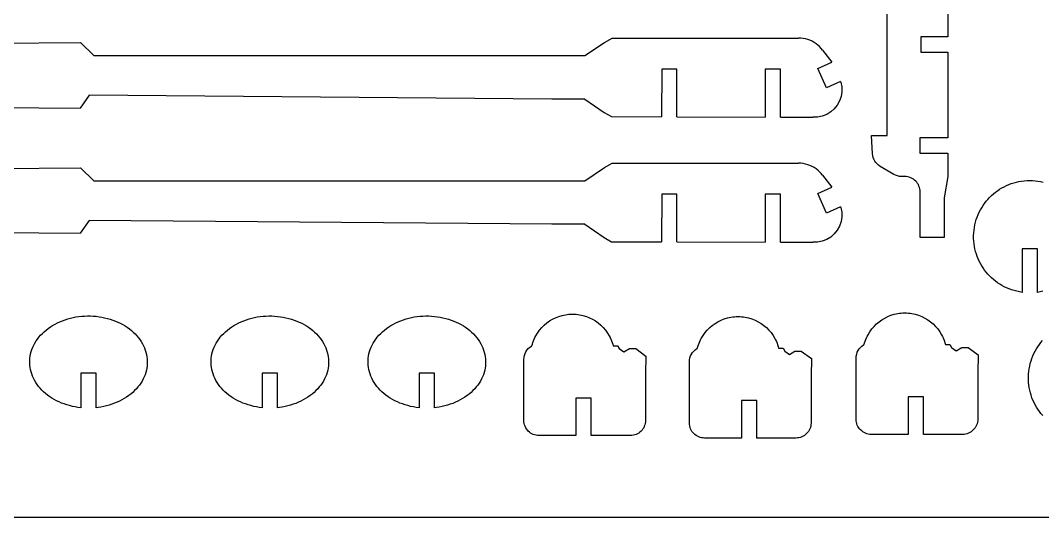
# Model space of a CAD drawing. Extents: x -322 to 322, y -250 to 250.
# Drawn here: x -185.6 to 24.3, y -249.5 to -147.5 of the extents above; entities that cross this region are included whole.
import ezdxf

# ---------------------------------------------------------------- set-up
doc = ezdxf.new("R2010")
doc.units = 0
doc.header["$MEASUREMENT"] = 0
doc.layers.get('0').update_dxf_attribs({"linetype": 'CONTINUOUS'})

msp = doc.modelspace()

# ---------------------------------------------------------------- linework, layer by layer
for p, q in [((-7.62, -171.06), (-7.62, -130.46)), ((4.83, -133.22), (4.83, -150.82)), ((-65.64, -151.96), (-64.13, -151.08)), ((-64.13, -151.08), (-25.81, -151.08)), ((-25.33, -151.1), (-25.81, -151.08)), ((-24.86, -151.15), (-25.33, -151.1)), ((-24.39, -151.24), (-24.86, -151.15)), ((4.83, -150.82), (-0.68, -150.82)), ((-0.68, -150.82), (-0.68, -153.96)), ((-217.27, -152.37), (-173.34, -152)), ((-170.54, -154.67), (-173.34, -152)), ((-69.68, -154.67), (-65.64, -151.96)), ((-23.93, -151.37), (-24.39, -151.24)), ((-23.48, -151.53), (-23.93, -151.37)), ((-23.04, -151.73), (-23.48, -151.53)), ((-22.62, -151.96), (-23.04, -151.73)), ((-22.22, -152.22), (-22.62, -151.96)), ((-21.85, -152.51), (-22.22, -152.22)), ((-21.49, -152.83), (-21.85, -152.51)), ((-21.16, -153.18), (-21.49, -152.83)), ((-20.86, -153.55), (-21.16, -153.18)), ((-170.54, -154.67), (-69.68, -154.67)), ((-20.86, -153.55), (-19, -156.01)), ((-0.68, -153.96), (4.83, -153.96)), ((4.83, -153.96), (4.83, -171.55)), ((-53.92, -157.43), (-53.94, -167.23)), ((-50.78, -157.44), (-53.92, -157.43)), ((-50.81, -167.23), (-50.78, -157.44)), ((-32.67, -157.46), (-32.67, -167.28)), ((-29.53, -157.46), (-32.67, -157.46)), ((-29.54, -167.29), (-29.53, -157.46)), ((-21.87, -157.32), (-19, -156.01)), ((-20.06, -161.3), (-21.87, -157.32)), ((-17.21, -160), (-20.06, -161.3)), ((-17.21, -160), (-17.15, -160.14)), ((-17.15, -160.14), (-16.95, -161.1)), ((-16.95, -161.1), (-16.93, -162.08)), ((-171.5, -162.81), (-173.38, -165.44)), ((-76.46, -163.58), (-171.5, -162.81)), ((-69.74, -163.6), (-76.46, -163.58)), ((-69.74, -163.6), (-65.71, -166.32)), ((-17.07, -163.04), (-17.38, -163.97)), ((-16.93, -162.08), (-17.07, -163.04)), ((-217.37, -165.08), (-173.38, -165.44)), ((-18.46, -165.58), (-19.19, -166.23)), ((-17.85, -164.82), (-18.46, -165.58)), ((-17.38, -163.97), (-17.85, -164.82)), ((-65.71, -166.32), (-64.2, -167.2)), ((-64.2, -167.2), (-53.94, -167.23)), ((-50.81, -167.23), (-32.67, -167.28)), ((-29.54, -167.29), (-22.87, -167.3)), ((-21.89, -167.28), (-22.87, -167.3)), ((-20.93, -167.09), (-21.89, -167.28)), ((-20.03, -166.74), (-20.93, -167.09)), ((-19.19, -166.23), (-20.03, -166.74)), ((-10.62, -174.82), (-10.82, -171.06)), ((-10.82, -171.06), (-7.62, -171.06)), ((-0.9, -171.55), (-0.9, -174.69)), ((4.83, -171.55), (-0.9, -171.55)), ((-10.58, -175.22), (-10.62, -174.82)), ((-10.48, -175.6), (-10.58, -175.22)), ((-10.35, -175.96), (-10.48, -175.6)), ((-10.17, -176.31), (-10.35, -175.96)), ((-9.95, -176.62), (-10.17, -176.31)), ((-0.9, -174.69), (4.83, -174.69)), ((4.83, -174.69), (4.83, -179.5)), ((-217.27, -178.06), (-173.34, -177.68)), ((-170.54, -180.35), (-173.34, -177.68)), ((-69.68, -180.35), (-65.64, -177.64)), ((-65.64, -177.64), (-64.13, -176.76)), ((-64.13, -176.76), (-25.81, -176.76)), ((-25.33, -176.78), (-25.81, -176.76)), ((-24.86, -176.84), (-25.33, -176.78)), ((-24.39, -176.93), (-24.86, -176.84)), ((-23.93, -177.06), (-24.39, -176.93)), ((-23.48, -177.22), (-23.93, -177.06)), ((-23.04, -177.42), (-23.48, -177.22)), ((-22.62, -177.64), (-23.04, -177.42)), ((-22.22, -177.91), (-22.62, -177.64)), ((-21.85, -178.2), (-22.22, -177.91)), ((-21.49, -178.52), (-21.85, -178.2)), ((-9.69, -176.91), (-9.95, -176.62)), ((-9.39, -177.17), (-9.69, -176.91)), ((-9.06, -177.4), (-9.39, -177.17)), ((-6.27, -179.05), (-9.06, -177.4)), ((-170.54, -180.35), (-69.68, -180.35)), ((-21.16, -178.86), (-21.49, -178.52)), ((-20.86, -179.23), (-21.16, -178.86)), ((-20.86, -179.23), (-19, -181.7)), ((-5.89, -179.24), (-6.27, -179.05)), ((-5.49, -179.38), (-5.89, -179.24)), ((-5.07, -179.47), (-5.49, -179.38)), ((-4.65, -179.5), (-5.07, -179.47)), ((-4, -179.5), (-4.65, -179.5)), ((-3.68, -179.51), (-4, -179.5)), ((-3.36, -179.56), (-3.68, -179.51)), ((-3.06, -179.64), (-3.36, -179.56)), ((-2.76, -179.75), (-3.06, -179.64)), ((-2.48, -179.88), (-2.76, -179.75)), ((-2.22, -180.04), (-2.48, -179.88)), ((-1.98, -180.22), (-2.22, -180.04)), ((-1.75, -180.43), (-1.98, -180.22)), ((-1.54, -180.66), (-1.75, -180.43)), ((4.83, -179.5), (4.1, -183.87)), ((18.94, -180.65), (19.47, -180.53)), ((19.47, -180.53), (20.01, -180.44)), ((20.01, -180.44), (20.56, -180.37)), ((20.56, -180.37), (21.12, -180.33)), ((21.12, -180.33), (21.69, -180.31)), ((21.69, -180.31), (22.25, -180.33)), ((22.25, -180.33), (22.81, -180.37)), ((22.81, -180.37), (23.36, -180.44)), ((23.36, -180.44), (23.91, -180.53)), ((23.91, -180.53), (24.44, -180.65)), ((-21.87, -183), (-19, -181.7)), ((-1.36, -180.9), (-1.54, -180.66)), ((-1.2, -181.16), (-1.36, -180.9)), ((-1.07, -181.44), (-1.2, -181.16)), ((-0.96, -181.73), (-1.07, -181.44)), ((-0.88, -182.04), (-0.96, -181.73)), ((-0.83, -182.36), (-0.88, -182.04)), ((-0.82, -182.68), (-0.83, -182.36)), ((14.62, -182.73), (15.05, -182.42)), ((15.05, -182.42), (15.49, -182.12)), ((15.49, -182.12), (15.95, -181.84)), ((15.95, -181.84), (16.42, -181.59)), ((16.42, -181.59), (16.9, -181.35)), ((16.9, -181.35), (17.39, -181.14)), ((17.39, -181.14), (17.89, -180.95)), ((17.89, -180.95), (18.41, -180.79)), ((18.41, -180.79), (18.94, -180.65)), ((-53.92, -183.12), (-53.94, -192.91)), ((-50.78, -183.13), (-53.92, -183.12)), ((-50.81, -192.92), (-50.78, -183.13)), ((-32.67, -183.14), (-32.67, -192.96)), ((-29.53, -183.14), (-32.67, -183.14)), ((-29.54, -192.97), (-29.53, -183.14)), ((-20.06, -186.99), (-21.87, -183)), ((-0.82, -191.99), (-0.82, -182.68)), ((4.1, -183.87), (4.1, -191.99)), ((12.41, -185), (12.73, -184.58)), ((12.73, -184.58), (13.08, -184.18)), ((13.08, -184.18), (13.44, -183.79)), ((13.44, -183.79), (13.82, -183.42)), ((13.82, -183.42), (14.21, -183.07)), ((14.21, -183.07), (14.62, -182.73)), ((-17.21, -185.69), (-20.06, -186.99)), ((-17.21, -185.69), (-17.15, -185.83)), ((-17.15, -185.83), (-16.95, -186.79)), ((-16.95, -186.79), (-16.93, -187.76)), ((11.08, -187.32), (11.3, -186.83)), ((11.3, -186.83), (11.55, -186.35)), ((11.55, -186.35), (11.81, -185.89)), ((11.81, -185.89), (12.1, -185.44)), ((12.1, -185.44), (12.41, -185)), ((-171.5, -188.5), (-173.38, -191.13)), ((-76.46, -189.27), (-171.5, -188.5)), ((-17.07, -188.73), (-17.38, -189.65)), ((-16.93, -187.76), (-17.07, -188.73)), ((10.42, -189.4), (10.55, -188.86)), ((10.55, -188.86), (10.7, -188.34)), ((10.7, -188.34), (10.88, -187.82)), ((10.88, -187.82), (11.08, -187.32)), ((-217.37, -190.77), (-173.38, -191.13)), ((-69.74, -189.29), (-76.46, -189.27)), ((-69.74, -189.29), (-65.71, -192.01)), ((-17.85, -190.51), (-18.46, -191.27)), ((-17.38, -189.65), (-17.85, -190.51)), ((10.16, -191.63), (10.18, -191.06)), ((10.18, -191.06), (10.24, -190.5)), ((10.24, -190.5), (10.31, -189.94)), ((10.31, -189.94), (10.42, -189.4)), ((-65.71, -192.01), (-64.2, -192.89)), ((-64.2, -192.89), (-53.94, -192.91)), ((-50.81, -192.92), (-32.67, -192.96)), ((-29.54, -192.97), (-22.87, -192.99)), ((-21.89, -192.97), (-22.87, -192.99)), ((-20.93, -192.78), (-21.89, -192.97)), ((-20.03, -192.42), (-20.93, -192.78)), ((-19.19, -191.91), (-20.03, -192.42)), ((-18.46, -191.27), (-19.19, -191.91)), ((4.1, -191.99), (-0.82, -191.99)), ((10.16, -192.19), (10.16, -191.63)), ((10.19, -192.74), (10.16, -192.19)), ((10.25, -193.29), (10.19, -192.74)), ((10.33, -193.83), (10.25, -193.29)), ((10.43, -194.36), (10.33, -193.83)), ((10.56, -194.89), (10.43, -194.36)), ((10.72, -195.4), (10.56, -194.89)), ((23.26, -194.31), (20.12, -194.31)), ((20.12, -194.31), (20.12, -203.27)), ((23.26, -203.27), (23.26, -194.31)), ((10.89, -195.91), (10.72, -195.4)), ((11.09, -196.41), (10.89, -195.91)), ((11.32, -196.89), (11.09, -196.41)), ((11.56, -197.36), (11.32, -196.89)), ((11.83, -197.83), (11.56, -197.36)), ((12.11, -198.27), (11.83, -197.83)), ((12.42, -198.71), (12.11, -198.27)), ((12.74, -199.12), (12.42, -198.71)), ((13.09, -199.53), (12.74, -199.12)), ((13.45, -199.92), (13.09, -199.53)), ((13.83, -200.29), (13.45, -199.92)), ((14.23, -200.64), (13.83, -200.29)), ((14.64, -200.98), (14.23, -200.64)), ((15.07, -201.29), (14.64, -200.98)), ((15.52, -201.59), (15.07, -201.29)), ((15.97, -201.87), (15.52, -201.59)), ((16.45, -202.12), (15.97, -201.87)), ((16.94, -202.36), (16.45, -202.12)), ((17.44, -202.57), (16.94, -202.36)), ((17.95, -202.76), (17.44, -202.57)), ((18.48, -202.92), (17.95, -202.76)), ((19.01, -203.06), (18.48, -202.92)), ((19.56, -203.18), (19.01, -203.06)), ((20.12, -203.27), (19.56, -203.18)), ((23.81, -203.18), (23.26, -203.27)), ((24.36, -203.06), (23.81, -203.18)), ((-74.04, -207.93), (-73.69, -207.86)), ((-73.69, -207.86), (-73.33, -207.81)), ((-73.33, -207.81), (-72.97, -207.77)), ((-72.97, -207.77), (-72.61, -207.74)), ((-72.61, -207.74), (-72.24, -207.74)), ((-72.24, -207.74), (-71.87, -207.74)), ((-71.87, -207.74), (-71.5, -207.77)), ((-71.5, -207.77), (-71.14, -207.81)), ((-71.14, -207.81), (-70.79, -207.86)), ((-70.79, -207.86), (-70.43, -207.93)), ((-6.82, -207.97), (-6.14, -207.76)), ((-6.14, -207.76), (-5.79, -207.68)), ((-5.79, -207.68), (-5.44, -207.61)), ((-5.44, -207.61), (-5.08, -207.56)), ((-5.08, -207.56), (-4.72, -207.52)), ((-4.72, -207.52), (-4.36, -207.49)), ((-4.36, -207.49), (-3.99, -207.49)), ((-3.99, -207.49), (-3.62, -207.49)), ((-3.62, -207.49), (-3.25, -207.52)), ((-3.25, -207.52), (-2.89, -207.56)), ((-2.89, -207.56), (-2.54, -207.61)), ((-2.54, -207.61), (-2.18, -207.68)), ((-2.18, -207.68), (-1.84, -207.76)), ((-1.84, -207.76), (-1.15, -207.97)), ((-179.04, -210.07), (-178.55, -209.8)), ((-178.55, -209.8), (-178.05, -209.54)), ((-178.05, -209.54), (-177.54, -209.3)), ((-177.54, -209.3), (-177.01, -209.09)), ((-177.01, -209.09), (-176.48, -208.89)), ((-176.48, -208.89), (-175.93, -208.72)), ((-175.93, -208.72), (-175.37, -208.57)), ((-175.37, -208.57), (-174.81, -208.44)), ((-174.81, -208.44), (-174.24, -208.33)), ((-174.24, -208.33), (-173.66, -208.24)), ((-173.66, -208.24), (-173.07, -208.18)), ((-173.07, -208.18), (-172.48, -208.13)), ((-172.48, -208.13), (-171.89, -208.11)), ((-171.89, -208.11), (-171.29, -208.12)), ((-171.29, -208.12), (-170.7, -208.14)), ((-170.7, -208.14), (-170.1, -208.19)), ((-170.1, -208.19), (-169.51, -208.27)), ((-169.51, -208.27), (-168.93, -208.36)), ((-168.93, -208.36), (-168.35, -208.48)), ((-168.35, -208.48), (-167.78, -208.62)), ((-167.78, -208.62), (-167.23, -208.77)), ((-167.23, -208.77), (-166.69, -208.96)), ((-166.69, -208.96), (-166.15, -209.16)), ((-166.15, -209.16), (-165.64, -209.38)), ((-165.64, -209.38), (-165.13, -209.62)), ((-165.13, -209.62), (-164.64, -209.88)), ((-164.64, -209.88), (-164.17, -210.15)), ((-141.79, -210.08), (-141.3, -209.8)), ((-141.3, -209.8), (-140.8, -209.54)), ((-140.8, -209.54), (-140.29, -209.31)), ((-140.29, -209.31), (-139.76, -209.09)), ((-139.76, -209.09), (-139.23, -208.9)), ((-139.23, -208.9), (-138.68, -208.72)), ((-138.68, -208.72), (-138.12, -208.57)), ((-138.12, -208.57), (-137.56, -208.44)), ((-137.56, -208.44), (-136.99, -208.33)), ((-136.99, -208.33), (-136.41, -208.24)), ((-136.41, -208.24), (-135.82, -208.18)), ((-135.82, -208.18), (-135.23, -208.14)), ((-135.23, -208.14), (-134.64, -208.12)), ((-134.64, -208.12), (-134.04, -208.12)), ((-134.04, -208.12), (-133.45, -208.15)), ((-133.45, -208.15), (-132.85, -208.2)), ((-132.85, -208.2), (-132.26, -208.27)), ((-132.26, -208.27), (-131.68, -208.36)), ((-131.68, -208.36), (-131.1, -208.48)), ((-131.1, -208.48), (-130.53, -208.62)), ((-130.53, -208.62), (-129.98, -208.78)), ((-129.98, -208.78), (-129.44, -208.96)), ((-129.44, -208.96), (-128.9, -209.16)), ((-128.9, -209.16), (-128.39, -209.38)), ((-128.39, -209.38), (-127.88, -209.62)), ((-127.88, -209.62), (-127.39, -209.88)), ((-127.39, -209.88), (-126.92, -210.16)), ((-109.54, -210.08), (-109.05, -209.8)), ((-109.05, -209.8), (-108.55, -209.54)), ((-108.55, -209.54), (-108.04, -209.31)), ((-108.04, -209.31), (-107.51, -209.09)), ((-107.51, -209.09), (-106.98, -208.9)), ((-106.98, -208.9), (-106.43, -208.72)), ((-106.43, -208.72), (-105.87, -208.57)), ((-105.87, -208.57), (-105.31, -208.44)), ((-105.31, -208.44), (-104.74, -208.33)), ((-104.74, -208.33), (-104.16, -208.24)), ((-104.16, -208.24), (-103.57, -208.18)), ((-103.57, -208.18), (-102.98, -208.14)), ((-102.98, -208.14), (-102.39, -208.12)), ((-102.39, -208.12), (-101.79, -208.12)), ((-101.79, -208.12), (-101.2, -208.15)), ((-101.2, -208.15), (-100.6, -208.2)), ((-100.6, -208.2), (-100.01, -208.27)), ((-100.01, -208.27), (-99.43, -208.36)), ((-99.43, -208.36), (-98.85, -208.48)), ((-98.85, -208.48), (-98.28, -208.62)), ((-98.28, -208.62), (-97.73, -208.78)), ((-97.73, -208.78), (-97.19, -208.96)), ((-97.19, -208.96), (-96.65, -209.16)), ((-96.65, -209.16), (-96.14, -209.38)), ((-96.14, -209.38), (-95.63, -209.62)), ((-95.63, -209.62), (-95.14, -209.88)), ((-95.14, -209.88), (-94.67, -210.16)), ((-78.06, -210.01), (-77.53, -209.56)), ((-77.53, -209.56), (-76.96, -209.15)), ((-76.96, -209.15), (-76.36, -208.79)), ((-76.36, -208.79), (-75.73, -208.48)), ((-75.73, -208.48), (-75.07, -208.22)), ((-75.07, -208.22), (-74.39, -208.01)), ((-74.39, -208.01), (-74.04, -207.93)), ((-70.43, -207.93), (-70.09, -208.01)), ((-70.09, -208.01), (-69.4, -208.22)), ((-69.4, -208.22), (-68.75, -208.48)), ((-68.75, -208.48), (-68.12, -208.79)), ((-68.12, -208.79), (-67.52, -209.15)), ((-67.52, -209.15), (-66.95, -209.56)), ((-66.95, -209.56), (-66.41, -210.01)), ((-43.53, -210.06), (-42.96, -209.65)), ((-42.96, -209.65), (-42.36, -209.29)), ((-42.36, -209.29), (-41.73, -208.98)), ((-41.73, -208.98), (-41.07, -208.72)), ((-41.07, -208.72), (-40.39, -208.51)), ((-40.39, -208.51), (-40.04, -208.43)), ((-40.04, -208.43), (-39.69, -208.36)), ((-39.69, -208.36), (-39.33, -208.31)), ((-39.33, -208.31), (-38.97, -208.27)), ((-38.97, -208.27), (-38.61, -208.24)), ((-38.61, -208.24), (-38.24, -208.24)), ((-38.24, -208.24), (-37.87, -208.24)), ((-37.87, -208.24), (-37.5, -208.27)), ((-37.5, -208.27), (-37.14, -208.31)), ((-37.14, -208.31), (-36.79, -208.36)), ((-36.79, -208.36), (-36.43, -208.43)), ((-36.43, -208.43), (-36.09, -208.51)), ((-36.09, -208.51), (-35.4, -208.72)), ((-35.4, -208.72), (-34.75, -208.98)), ((-34.75, -208.98), (-34.12, -209.29)), ((-34.12, -209.29), (-33.52, -209.65)), ((-33.52, -209.65), (-32.95, -210.06)), ((-10.31, -210.26), (-9.81, -209.76)), ((-9.81, -209.76), (-9.28, -209.31)), ((-9.28, -209.31), (-8.71, -208.9)), ((-8.71, -208.9), (-8.11, -208.54)), ((-8.11, -208.54), (-7.48, -208.23)), ((-7.48, -208.23), (-6.82, -207.97)), ((-1.15, -207.97), (-0.5, -208.23)), ((-0.5, -208.23), (0.13, -208.54)), ((0.13, -208.54), (0.73, -208.9)), ((0.73, -208.9), (1.3, -209.31)), ((1.3, -209.31), (1.84, -209.76)), ((1.84, -209.76), (2.33, -210.26)), ((-181.5, -212.07), (-181.15, -211.7)), ((-181.15, -211.7), (-180.77, -211.35)), ((-180.77, -211.35), (-180.37, -211.01)), ((-180.37, -211.01), (-179.95, -210.68)), ((-179.95, -210.68), (-179.5, -210.37)), ((-179.5, -210.37), (-179.04, -210.07)), ((-164.17, -210.15), (-163.72, -210.45)), ((-163.72, -210.45), (-163.28, -210.76)), ((-163.28, -210.76), (-162.86, -211.09)), ((-162.86, -211.09), (-162.47, -211.44)), ((-162.47, -211.44), (-162.09, -211.81)), ((-162.09, -211.81), (-161.74, -212.19)), ((-144.25, -212.08), (-143.9, -211.71)), ((-143.9, -211.71), (-143.52, -211.35)), ((-143.52, -211.35), (-143.12, -211.01)), ((-143.12, -211.01), (-142.7, -210.68)), ((-142.7, -210.68), (-142.25, -210.37)), ((-142.25, -210.37), (-141.79, -210.08)), ((-126.92, -210.16), (-126.47, -210.45)), ((-126.47, -210.45), (-126.03, -210.77)), ((-126.03, -210.77), (-125.61, -211.1)), ((-125.61, -211.1), (-125.22, -211.45)), ((-125.22, -211.45), (-124.84, -211.81)), ((-124.84, -211.81), (-124.49, -212.19)), ((-112, -212.08), (-111.65, -211.71)), ((-111.65, -211.71), (-111.27, -211.35)), ((-111.27, -211.35), (-110.87, -211.01)), ((-110.87, -211.01), (-110.45, -210.68)), ((-110.45, -210.68), (-110, -210.37)), ((-110, -210.37), (-109.54, -210.08)), ((-94.67, -210.16), (-94.22, -210.45)), ((-94.22, -210.45), (-93.78, -210.77)), ((-93.78, -210.77), (-93.36, -211.1)), ((-93.36, -211.1), (-92.97, -211.45)), ((-92.97, -211.45), (-92.59, -211.81)), ((-92.59, -211.81), (-92.24, -212.19)), ((-79.79, -212.23), (-79.43, -211.62)), ((-79.43, -211.62), (-79.02, -211.04)), ((-79.02, -211.04), (-78.56, -210.51)), ((-78.56, -210.51), (-78.06, -210.01)), ((-66.41, -210.01), (-65.92, -210.51)), ((-65.92, -210.51), (-65.46, -211.04)), ((-65.46, -211.04), (-65.05, -211.62)), ((-65.05, -211.62), (-64.68, -212.23)), ((-45.43, -212.12), (-45.02, -211.54)), ((-45.02, -211.54), (-44.56, -211.01)), ((-44.56, -211.01), (-44.06, -210.51)), ((-44.06, -210.51), (-43.53, -210.06)), ((-32.95, -210.06), (-32.41, -210.51)), ((-32.41, -210.51), (-31.92, -211.01)), ((-31.92, -211.01), (-31.46, -211.54)), ((-31.46, -211.54), (-31.05, -212.12)), ((-11.71, -212.3), (-11.54, -211.98)), ((-11.54, -211.98), (-11.18, -211.37)), ((-11.18, -211.37), (-10.77, -210.79)), ((-10.77, -210.79), (-10.31, -210.26)), ((2.33, -210.26), (2.79, -210.79)), ((2.79, -210.79), (3.2, -211.37)), ((3.2, -211.37), (3.57, -211.98)), ((3.57, -211.98), (3.73, -212.3)), ((-183.11, -214.53), (-182.91, -214.1)), ((-182.91, -214.1), (-182.68, -213.67)), ((-182.68, -213.67), (-182.42, -213.25)), ((-182.42, -213.25), (-182.14, -212.85)), ((-182.14, -212.85), (-181.84, -212.45)), ((-181.84, -212.45), (-181.5, -212.07)), ((-161.74, -212.19), (-161.41, -212.58)), ((-161.41, -212.58), (-161.11, -212.98)), ((-161.11, -212.98), (-160.83, -213.39)), ((-160.83, -213.39), (-160.58, -213.81)), ((-160.58, -213.81), (-160.36, -214.24)), ((-145.86, -214.53), (-145.66, -214.1)), ((-145.66, -214.1), (-145.43, -213.67)), ((-145.43, -213.67), (-145.17, -213.26)), ((-145.17, -213.26), (-144.89, -212.85)), ((-144.89, -212.85), (-144.59, -212.46)), ((-144.59, -212.46), (-144.25, -212.08)), ((-124.49, -212.19), (-124.16, -212.58)), ((-124.16, -212.58), (-123.86, -212.98)), ((-123.86, -212.98), (-123.58, -213.39)), ((-123.58, -213.39), (-123.33, -213.81)), ((-123.33, -213.81), (-123.11, -214.24)), ((-113.61, -214.53), (-113.41, -214.1)), ((-113.41, -214.1), (-113.18, -213.67)), ((-113.18, -213.67), (-112.92, -213.26)), ((-112.92, -213.26), (-112.64, -212.85)), ((-112.64, -212.85), (-112.34, -212.46)), ((-112.34, -212.46), (-112, -212.08)), ((-92.24, -212.19), (-91.91, -212.58)), ((-91.91, -212.58), (-91.61, -212.98)), ((-91.61, -212.98), (-91.33, -213.39)), ((-91.33, -213.39), (-91.08, -213.81)), ((-91.08, -213.81), (-90.86, -214.24)), ((-80.58, -214.25), (-80.48, -213.89)), ((-80.48, -213.89), (-80.37, -213.55)), ((-80.37, -213.55), (-80.25, -213.2)), ((-80.25, -213.2), (-80.11, -212.87)), ((-80.11, -212.87), (-79.96, -212.55)), ((-79.96, -212.55), (-79.79, -212.23)), ((-64.68, -212.23), (-64.52, -212.55)), ((-64.52, -212.55), (-64.37, -212.87)), ((-64.37, -212.87), (-64.23, -213.2)), ((-64.23, -213.2), (-64.1, -213.55)), ((-64.1, -213.55), (-63.99, -213.89)), ((-63.99, -213.89), (-63.9, -214.25)), ((-46.48, -214.39), (-46.37, -214.05)), ((-46.37, -214.05), (-46.25, -213.7)), ((-46.25, -213.7), (-46.11, -213.37)), ((-46.11, -213.37), (-45.96, -213.05)), ((-45.96, -213.05), (-45.79, -212.73)), ((-45.79, -212.73), (-45.43, -212.12)), ((-31.05, -212.12), (-30.68, -212.73)), ((-30.68, -212.73), (-30.52, -213.05)), ((-30.52, -213.05), (-30.37, -213.37)), ((-30.37, -213.37), (-30.23, -213.7)), ((-30.23, -213.7), (-30.1, -214.05)), ((-30.1, -214.05), (-29.99, -214.39)), ((-12.78, -214.29), (-12.44, -214.06)), ((-12.44, -214.06), (-12.33, -214)), ((-12.33, -214), (-12.23, -213.64)), ((-12.23, -213.64), (-12.12, -213.3)), ((-12.12, -213.3), (-12, -212.95)), ((-12, -212.95), (-11.86, -212.62)), ((-11.86, -212.62), (-11.71, -212.3)), ((3.73, -212.3), (3.88, -212.62)), ((3.88, -212.62), (4.02, -212.95)), ((4.02, -212.95), (4.15, -213.3)), ((4.15, -213.3), (4.26, -213.64)), ((4.26, -213.64), (4.35, -214)), ((4.35, -214), (5.28, -214)), ((5.28, -214), (5.62, -214.58)), ((23.35, -214.44), (23.66, -214)), ((23.66, -214), (23.98, -213.58)), ((23.98, -213.58), (24.33, -213.18)), ((-183.65, -216.34), (-183.56, -215.88)), ((-183.56, -215.88), (-183.44, -215.42)), ((-183.44, -215.42), (-183.29, -214.97)), ((-183.29, -214.97), (-183.11, -214.53)), ((-160.36, -214.24), (-160.17, -214.67)), ((-160.17, -214.67), (-160, -215.12)), ((-160, -215.12), (-159.86, -215.56)), ((-159.86, -215.56), (-159.75, -216.02)), ((-159.75, -216.02), (-159.67, -216.48)), ((-146.4, -216.35), (-146.31, -215.88)), ((-146.31, -215.88), (-146.19, -215.43)), ((-146.19, -215.43), (-146.04, -214.98)), ((-146.04, -214.98), (-145.86, -214.53)), ((-123.11, -214.24), (-122.92, -214.68)), ((-122.92, -214.68), (-122.75, -215.12)), ((-122.75, -215.12), (-122.61, -215.57)), ((-122.61, -215.57), (-122.5, -216.02)), ((-122.5, -216.02), (-122.42, -216.48)), ((-114.15, -216.35), (-114.06, -215.88)), ((-114.06, -215.88), (-113.94, -215.43)), ((-113.94, -215.43), (-113.79, -214.98)), ((-113.79, -214.98), (-113.61, -214.53)), ((-90.86, -214.24), (-90.67, -214.68)), ((-90.67, -214.68), (-90.5, -215.12)), ((-90.5, -215.12), (-90.36, -215.57)), ((-90.36, -215.57), (-90.25, -216.02)), ((-90.25, -216.02), (-90.17, -216.48)), ((-82.2, -216.6), (-82.12, -216.2)), ((-82.12, -216.2), (-81.99, -215.81)), ((-81.99, -215.81), (-81.82, -215.45)), ((-81.82, -215.45), (-81.6, -215.12)), ((-81.6, -215.12), (-81.33, -214.81)), ((-81.33, -214.81), (-81.03, -214.54)), ((-81.03, -214.54), (-80.69, -214.31)), ((-80.69, -214.31), (-80.58, -214.25)), ((-63.9, -214.25), (-62.97, -214.25)), ((-62.97, -214.25), (-62.63, -214.83)), ((-62.63, -214.83), (-61.7, -215.51)), ((-61.7, -215.51), (-60.54, -214.83)), ((-60.54, -214.83), (-59.24, -214.83)), ((-59.24, -214.83), (-57.17, -216.34)), ((-47.99, -216.31), (-47.82, -215.95)), ((-47.82, -215.95), (-47.6, -215.62)), ((-47.6, -215.62), (-47.33, -215.31)), ((-47.33, -215.31), (-47.03, -215.04)), ((-47.03, -215.04), (-46.69, -214.81)), ((-46.69, -214.81), (-46.58, -214.75)), ((-46.58, -214.75), (-46.48, -214.39)), ((-29.99, -214.39), (-29.9, -214.75)), ((-29.9, -214.75), (-28.97, -214.75)), ((-28.97, -214.75), (-28.63, -215.33)), ((-28.63, -215.33), (-27.7, -216.01)), ((-27.7, -216.01), (-26.54, -215.33)), ((-26.54, -215.33), (-25.24, -215.33)), ((-25.24, -215.33), (-23.17, -216.84)), ((-13.95, -216.35), (-13.87, -215.95)), ((-13.87, -215.95), (-13.74, -215.56)), ((-13.74, -215.56), (-13.57, -215.2)), ((-13.57, -215.2), (-13.35, -214.87)), ((-13.35, -214.87), (-13.08, -214.56)), ((-13.08, -214.56), (-12.78, -214.29)), ((5.62, -214.58), (6.55, -215.26)), ((6.55, -215.26), (7.71, -214.58)), ((7.71, -214.58), (9.01, -214.58)), ((9.01, -214.58), (11.08, -216.09)), ((11.08, -216.09), (11.01, -219.7)), ((22.33, -216.32), (22.55, -215.83)), ((22.55, -215.83), (22.8, -215.35)), ((22.8, -215.35), (23.06, -214.89)), ((23.06, -214.89), (23.35, -214.44)), ((-183.75, -217.28), (-183.72, -216.81)), ((-183.75, -217.74), (-183.75, -217.28)), ((-183.73, -218.21), (-183.75, -217.74)), ((-183.67, -218.67), (-183.73, -218.21)), ((-183.72, -216.81), (-183.65, -216.34)), ((-159.62, -218.33), (-159.69, -218.8)), ((-159.67, -216.48), (-159.61, -216.94)), ((-159.59, -217.87), (-159.62, -218.33)), ((-159.61, -216.94), (-159.59, -217.4)), ((-159.59, -217.4), (-159.59, -217.87)), ((-146.5, -217.28), (-146.47, -216.81)), ((-146.5, -217.75), (-146.5, -217.28)), ((-146.48, -218.21), (-146.5, -217.75)), ((-146.42, -218.67), (-146.48, -218.21)), ((-146.47, -216.81), (-146.4, -216.35)), ((-122.37, -218.33), (-122.44, -218.8)), ((-122.42, -216.48), (-122.36, -216.94)), ((-122.34, -217.87), (-122.37, -218.33)), ((-122.36, -216.94), (-122.34, -217.4)), ((-122.34, -217.4), (-122.34, -217.87)), ((-114.25, -217.28), (-114.22, -216.81)), ((-114.25, -217.75), (-114.25, -217.28)), ((-114.23, -218.21), (-114.25, -217.75)), ((-114.17, -218.67), (-114.23, -218.21)), ((-114.22, -216.81), (-114.15, -216.35)), ((-90.12, -218.33), (-90.19, -218.8)), ((-90.17, -216.48), (-90.11, -216.94)), ((-90.09, -217.87), (-90.12, -218.33)), ((-90.11, -216.94), (-90.09, -217.4)), ((-90.09, -217.4), (-90.09, -217.87)), ((-82.23, -217.01), (-82.2, -216.6)), ((-82.23, -229.56), (-82.23, -217.01)), ((-57.17, -216.34), (-57.24, -219.95)), ((-48.23, -217.51), (-48.2, -217.1)), ((-48.23, -230.06), (-48.23, -217.51)), ((-48.2, -217.1), (-48.12, -216.7)), ((-48.12, -216.7), (-47.99, -216.31)), ((-23.17, -216.84), (-23.24, -220.45)), ((-13.98, -216.76), (-13.95, -216.35)), ((-13.98, -229.31), (-13.98, -216.76)), ((21.67, -218.4), (21.8, -217.86)), ((21.8, -217.86), (21.95, -217.34)), ((21.95, -217.34), (22.13, -216.82)), ((22.13, -216.82), (22.33, -216.32)), ((-183.59, -219.12), (-183.67, -218.67)), ((-183.48, -219.58), (-183.59, -219.12)), ((-183.34, -220.03), (-183.48, -219.58)), ((-183.17, -220.47), (-183.34, -220.03)), ((-173.24, -219.87), (-173.24, -226.95)), ((-170.1, -219.87), (-173.24, -219.87)), ((-170.1, -226.95), (-170.1, -219.87)), ((-160.05, -220.17), (-160.23, -220.61)), ((-159.9, -219.72), (-160.05, -220.17)), ((-159.78, -219.26), (-159.9, -219.72)), ((-159.69, -218.8), (-159.78, -219.26)), ((-146.34, -219.13), (-146.42, -218.67)), ((-146.23, -219.58), (-146.34, -219.13)), ((-146.09, -220.03), (-146.23, -219.58)), ((-145.92, -220.47), (-146.09, -220.03)), ((-135.99, -219.87), (-135.99, -226.95)), ((-132.85, -219.87), (-135.99, -219.87)), ((-132.85, -226.95), (-132.85, -219.87)), ((-122.8, -220.17), (-122.98, -220.62)), ((-122.65, -219.72), (-122.8, -220.17)), ((-122.53, -219.26), (-122.65, -219.72)), ((-122.44, -218.8), (-122.53, -219.26)), ((-114.09, -219.13), (-114.17, -218.67)), ((-113.98, -219.58), (-114.09, -219.13)), ((-113.84, -220.03), (-113.98, -219.58)), ((-113.67, -220.47), (-113.84, -220.03)), ((-103.74, -219.87), (-103.74, -226.95)), ((-100.6, -219.87), (-103.74, -219.87)), ((-100.6, -226.95), (-100.6, -219.87)), ((-90.55, -220.17), (-90.73, -220.62)), ((-90.4, -219.72), (-90.55, -220.17)), ((-90.28, -219.26), (-90.4, -219.72)), ((-90.19, -218.8), (-90.28, -219.26)), ((-57.24, -219.95), (-57.24, -229.56)), ((-23.24, -220.45), (-23.24, -230.06)), ((11.01, -219.7), (11.01, -229.31)), ((21.41, -220.63), (21.43, -220.06)), ((21.43, -220.06), (21.49, -219.5)), ((21.49, -219.5), (21.56, -218.94)), ((21.56, -218.94), (21.67, -218.4)), ((-182.98, -220.9), (-183.17, -220.47)), ((-182.76, -221.33), (-182.98, -220.9)), ((-182.51, -221.75), (-182.76, -221.33)), ((-182.24, -222.16), (-182.51, -221.75)), ((-181.93, -222.57), (-182.24, -222.16)), ((-161.2, -222.29), (-161.51, -222.69)), ((-160.92, -221.89), (-161.2, -222.29)), ((-160.66, -221.47), (-160.92, -221.89)), ((-160.43, -221.05), (-160.66, -221.47)), ((-160.23, -220.61), (-160.43, -221.05)), ((-145.73, -220.91), (-145.92, -220.47)), ((-145.51, -221.34), (-145.73, -220.91)), ((-145.26, -221.76), (-145.51, -221.34)), ((-144.99, -222.17), (-145.26, -221.76)), ((-144.68, -222.57), (-144.99, -222.17)), ((-123.95, -222.3), (-124.26, -222.69)), ((-123.67, -221.89), (-123.95, -222.3)), ((-123.41, -221.48), (-123.67, -221.89)), ((-123.18, -221.05), (-123.41, -221.48)), ((-122.98, -220.62), (-123.18, -221.05)), ((-113.48, -220.91), (-113.67, -220.47)), ((-113.26, -221.34), (-113.48, -220.91)), ((-113.01, -221.76), (-113.26, -221.34)), ((-112.74, -222.17), (-113.01, -221.76)), ((-112.43, -222.57), (-112.74, -222.17)), ((-91.7, -222.3), (-92.01, -222.69)), ((-91.42, -221.89), (-91.7, -222.3)), ((-91.16, -221.48), (-91.42, -221.89)), ((-90.93, -221.05), (-91.16, -221.48)), ((-90.73, -220.62), (-90.93, -221.05)), ((21.41, -221.19), (21.41, -220.63)), ((21.44, -221.74), (21.41, -221.19)), ((21.5, -222.29), (21.44, -221.74)), ((21.58, -222.83), (21.5, -222.29)), ((-181.61, -222.96), (-181.93, -222.57)), ((-181.25, -223.33), (-181.61, -222.96)), ((-180.88, -223.7), (-181.25, -223.33)), ((-180.48, -224.05), (-180.88, -223.7)), ((-180.06, -224.38), (-180.48, -224.05)), ((-179.62, -224.69), (-180.06, -224.38)), ((-163.4, -224.46), (-163.84, -224.78)), ((-162.97, -224.14), (-163.4, -224.46)), ((-162.57, -223.8), (-162.97, -224.14)), ((-162.19, -223.44), (-162.57, -223.8)), ((-161.84, -223.07), (-162.19, -223.44)), ((-161.51, -222.69), (-161.84, -223.07)), ((-144.36, -222.96), (-144.68, -222.57)), ((-144, -223.34), (-144.36, -222.96)), ((-143.63, -223.7), (-144, -223.34)), ((-143.23, -224.05), (-143.63, -223.7)), ((-142.81, -224.38), (-143.23, -224.05)), ((-142.37, -224.7), (-142.81, -224.38)), ((-126.15, -224.47), (-126.59, -224.78)), ((-125.72, -224.14), (-126.15, -224.47)), ((-125.32, -223.8), (-125.72, -224.14)), ((-124.94, -223.44), (-125.32, -223.8)), ((-124.59, -223.07), (-124.94, -223.44)), ((-124.26, -222.69), (-124.59, -223.07)), ((-112.11, -222.96), (-112.43, -222.57)), ((-111.75, -223.34), (-112.11, -222.96)), ((-111.38, -223.7), (-111.75, -223.34)), ((-110.98, -224.05), (-111.38, -223.7)), ((-110.56, -224.38), (-110.98, -224.05)), ((-110.12, -224.7), (-110.56, -224.38)), ((-93.9, -224.47), (-94.34, -224.78)), ((-93.47, -224.14), (-93.9, -224.47)), ((-93.07, -223.8), (-93.47, -224.14)), ((-92.69, -223.44), (-93.07, -223.8)), ((-92.34, -223.07), (-92.69, -223.44)), ((-92.01, -222.69), (-92.34, -223.07)), ((21.68, -223.36), (21.58, -222.83)), ((21.81, -223.89), (21.68, -223.36)), ((21.97, -224.4), (21.81, -223.89)), ((22.14, -224.91), (21.97, -224.4)), ((-179.17, -224.99), (-179.62, -224.69)), ((-178.7, -225.27), (-179.17, -224.99)), ((-178.21, -225.53), (-178.7, -225.27)), ((-177.71, -225.77), (-178.21, -225.53)), ((-177.19, -225.99), (-177.71, -225.77)), ((-176.66, -226.19), (-177.19, -225.99)), ((-176.11, -226.37), (-176.66, -226.19)), ((-175.56, -226.53), (-176.11, -226.37)), ((-174.99, -226.67), (-175.56, -226.53)), ((-174.42, -226.78), (-174.99, -226.67)), ((-168.53, -226.71), (-169.11, -226.81)), ((-167.97, -226.57), (-168.53, -226.71)), ((-167.41, -226.42), (-167.97, -226.57)), ((-166.86, -226.25), (-167.41, -226.42)), ((-166.33, -226.05), (-166.86, -226.25)), ((-165.8, -225.84), (-166.33, -226.05)), ((-165.29, -225.6), (-165.8, -225.84)), ((-164.79, -225.35), (-165.29, -225.6)), ((-164.31, -225.07), (-164.79, -225.35)), ((-163.84, -224.78), (-164.31, -225.07)), ((-141.92, -224.99), (-142.37, -224.7)), ((-141.45, -225.27), (-141.92, -224.99)), ((-140.96, -225.53), (-141.45, -225.27)), ((-140.46, -225.77), (-140.96, -225.53)), ((-139.94, -225.99), (-140.46, -225.77)), ((-139.41, -226.19), (-139.94, -225.99)), ((-138.86, -226.37), (-139.41, -226.19)), ((-138.31, -226.53), (-138.86, -226.37)), ((-137.74, -226.67), (-138.31, -226.53)), ((-137.17, -226.79), (-137.74, -226.67)), ((-131.28, -226.71), (-131.86, -226.82)), ((-130.72, -226.58), (-131.28, -226.71)), ((-130.16, -226.43), (-130.72, -226.58)), ((-129.61, -226.25), (-130.16, -226.43)), ((-129.08, -226.06), (-129.61, -226.25)), ((-128.55, -225.84), (-129.08, -226.06)), ((-128.04, -225.61), (-128.55, -225.84)), ((-127.54, -225.35), (-128.04, -225.61)), ((-127.06, -225.07), (-127.54, -225.35)), ((-126.59, -224.78), (-127.06, -225.07)), ((-109.67, -224.99), (-110.12, -224.7)), ((-109.2, -225.27), (-109.67, -224.99)), ((-108.71, -225.53), (-109.2, -225.27)), ((-108.21, -225.77), (-108.71, -225.53)), ((-107.69, -225.99), (-108.21, -225.77)), ((-107.16, -226.19), (-107.69, -225.99)), ((-106.61, -226.37), (-107.16, -226.19)), ((-106.06, -226.53), (-106.61, -226.37)), ((-105.49, -226.67), (-106.06, -226.53)), ((-104.92, -226.79), (-105.49, -226.67)), ((-99.03, -226.71), (-99.61, -226.82)), ((-98.47, -226.58), (-99.03, -226.71)), ((-97.91, -226.43), (-98.47, -226.58)), ((-97.36, -226.25), (-97.91, -226.43)), ((-96.83, -226.06), (-97.36, -226.25)), ((-96.3, -225.84), (-96.83, -226.06)), ((-95.79, -225.61), (-96.3, -225.84)), ((-95.29, -225.35), (-95.79, -225.61)), ((-94.81, -225.07), (-95.29, -225.35)), ((-94.34, -224.78), (-94.81, -225.07)), ((-68.41, -224.96), (-71.55, -224.96)), ((-71.55, -224.96), (-71.55, -232.68)), ((-68.41, -232.68), (-68.41, -224.96)), ((-34.41, -225.46), (-37.55, -225.46)), ((-37.55, -225.46), (-37.55, -233.18)), ((-34.41, -233.18), (-34.41, -225.46)), ((-0.16, -224.71), (-3.3, -224.71)), ((-3.3, -224.71), (-3.3, -232.43)), ((-0.16, -232.43), (-0.16, -224.71)), ((22.34, -225.41), (22.14, -224.91)), ((22.57, -225.89), (22.34, -225.41)), ((22.81, -226.36), (22.57, -225.89)), ((23.08, -226.83), (22.81, -226.36)), ((-173.83, -226.88), (-174.42, -226.78)), ((-173.24, -226.95), (-173.83, -226.88)), ((-169.69, -226.9), (-170.1, -226.95)), ((-169.11, -226.81), (-169.69, -226.9)), ((-136.58, -226.88), (-137.17, -226.79)), ((-135.99, -226.95), (-136.58, -226.88)), ((-132.44, -226.9), (-132.85, -226.95)), ((-131.86, -226.82), (-132.44, -226.9)), ((-104.33, -226.88), (-104.92, -226.79)), ((-103.74, -226.95), (-104.33, -226.88)), ((-100.19, -226.9), (-100.6, -226.95)), ((-99.61, -226.82), (-100.19, -226.9)), ((23.36, -227.27), (23.08, -226.83)), ((23.67, -227.71), (23.36, -227.27)), ((23.99, -228.12), (23.67, -227.71)), ((24.34, -228.53), (23.99, -228.12)), ((-82.21, -229.88), (-82.23, -229.56)), ((-82.17, -230.19), (-82.21, -229.88)), ((-82.09, -230.49), (-82.17, -230.19)), ((-81.99, -230.77), (-82.09, -230.49)), ((-81.85, -231.05), (-81.99, -230.77)), ((-57.49, -230.77), (-57.62, -231.05)), ((-57.38, -230.49), (-57.49, -230.77)), ((-57.31, -230.19), (-57.38, -230.49)), ((-57.26, -229.88), (-57.31, -230.19)), ((-57.24, -229.56), (-57.26, -229.88)), ((-48.21, -230.38), (-48.23, -230.06)), ((-48.17, -230.69), (-48.21, -230.38)), ((-48.09, -230.99), (-48.17, -230.69)), ((-23.31, -230.69), (-23.38, -230.99)), ((-23.26, -230.38), (-23.31, -230.69)), ((-23.24, -230.06), (-23.26, -230.38)), ((-13.96, -229.63), (-13.98, -229.31)), ((-13.92, -229.94), (-13.96, -229.63)), ((-13.84, -230.24), (-13.92, -229.94)), ((-13.74, -230.52), (-13.84, -230.24)), ((-13.6, -230.8), (-13.74, -230.52)), ((-13.45, -231.06), (-13.6, -230.8)), ((10.63, -230.8), (10.47, -231.06)), ((10.76, -230.52), (10.63, -230.8)), ((10.87, -230.24), (10.76, -230.52)), ((10.94, -229.94), (10.87, -230.24)), ((10.99, -229.63), (10.94, -229.94)), ((11.01, -229.31), (10.99, -229.63)), ((-81.7, -231.31), (-81.85, -231.05)), ((-81.52, -231.55), (-81.7, -231.31)), ((-81.32, -231.77), (-81.52, -231.55)), ((-81.09, -231.97), (-81.32, -231.77)), ((-80.85, -232.15), (-81.09, -231.97)), ((-80.6, -232.31), (-80.85, -232.15)), ((-80.32, -232.44), (-80.6, -232.31)), ((-80.04, -232.54), (-80.32, -232.44)), ((-79.74, -232.62), (-80.04, -232.54)), ((-79.43, -232.67), (-79.74, -232.62)), ((-79.11, -232.68), (-79.43, -232.67)), ((-71.55, -232.68), (-79.11, -232.68)), ((-60.37, -232.68), (-68.41, -232.68)), ((-60.05, -232.67), (-60.37, -232.68)), ((-59.74, -232.62), (-60.05, -232.67)), ((-59.44, -232.54), (-59.74, -232.62)), ((-59.15, -232.44), (-59.44, -232.54)), ((-58.88, -232.31), (-59.15, -232.44)), ((-58.62, -232.15), (-58.88, -232.31)), ((-58.38, -231.97), (-58.62, -232.15)), ((-58.16, -231.77), (-58.38, -231.97)), ((-57.96, -231.55), (-58.16, -231.77)), ((-57.78, -231.31), (-57.96, -231.55)), ((-57.62, -231.05), (-57.78, -231.31)), ((-47.99, -231.27), (-48.09, -230.99)), ((-47.85, -231.55), (-47.99, -231.27)), ((-47.7, -231.81), (-47.85, -231.55)), ((-47.52, -232.05), (-47.7, -231.81)), ((-47.32, -232.27), (-47.52, -232.05)), ((-47.09, -232.47), (-47.32, -232.27)), ((-46.85, -232.65), (-47.09, -232.47)), ((-46.6, -232.81), (-46.85, -232.65)), ((-46.32, -232.94), (-46.6, -232.81)), ((-46.04, -233.04), (-46.32, -232.94)), ((-45.74, -233.12), (-46.04, -233.04)), ((-25.44, -233.04), (-25.74, -233.12)), ((-25.15, -232.94), (-25.44, -233.04)), ((-24.88, -232.81), (-25.15, -232.94)), ((-24.62, -232.65), (-24.88, -232.81)), ((-24.38, -232.47), (-24.62, -232.65)), ((-24.16, -232.27), (-24.38, -232.47)), ((-23.96, -232.05), (-24.16, -232.27)), ((-23.78, -231.81), (-23.96, -232.05)), ((-23.62, -231.55), (-23.78, -231.81)), ((-23.49, -231.27), (-23.62, -231.55)), ((-23.38, -230.99), (-23.49, -231.27)), ((-13.27, -231.3), (-13.45, -231.06)), ((-13.07, -231.52), (-13.27, -231.3)), ((-12.84, -231.72), (-13.07, -231.52)), ((-12.6, -231.9), (-12.84, -231.72)), ((-12.35, -232.06), (-12.6, -231.9)), ((-12.07, -232.19), (-12.35, -232.06)), ((-11.79, -232.29), (-12.07, -232.19)), ((-11.49, -232.37), (-11.79, -232.29)), ((-11.18, -232.42), (-11.49, -232.37)), ((-10.86, -232.43), (-11.18, -232.42)), ((-3.3, -232.43), (-10.86, -232.43)), ((7.88, -232.43), (-0.16, -232.43)), ((8.2, -232.42), (7.88, -232.43)), ((8.51, -232.37), (8.2, -232.42)), ((8.81, -232.29), (8.51, -232.37)), ((9.1, -232.19), (8.81, -232.29)), ((9.37, -232.06), (9.1, -232.19)), ((9.63, -231.9), (9.37, -232.06)), ((9.87, -231.72), (9.63, -231.9)), ((10.09, -231.52), (9.87, -231.72)), ((10.29, -231.3), (10.09, -231.52)), ((10.47, -231.06), (10.29, -231.3)), ((-45.43, -233.17), (-45.74, -233.12)), ((-45.11, -233.18), (-45.43, -233.17)), ((-37.55, -233.18), (-45.11, -233.18)), ((-26.37, -233.18), (-34.41, -233.18)), ((-26.05, -233.17), (-26.37, -233.18)), ((-25.74, -233.12), (-26.05, -233.17)), ((322.5, -249.5), (-322.5, -249.5))]:
    msp.add_line(p, q)

doc.saveas('drawing.dxf')
